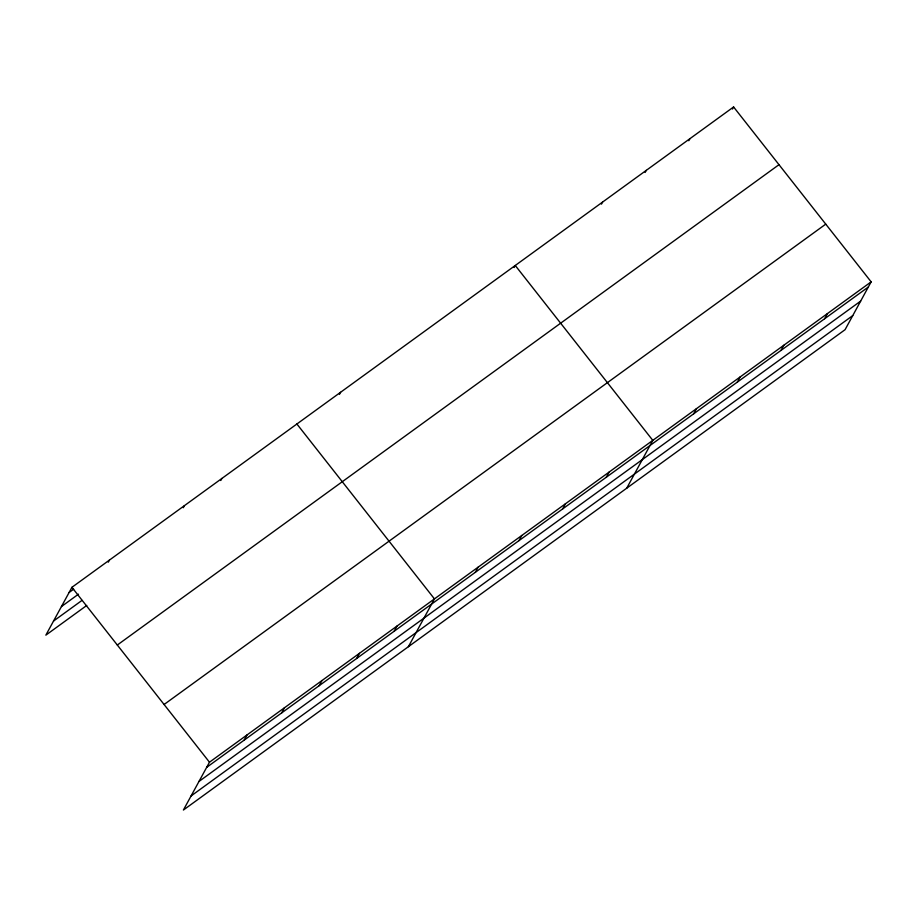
<?xml version="1.0" encoding="UTF-8"?>
<svg xmlns="http://www.w3.org/2000/svg" width="917" height="917" viewBox="0 0 917 917"><rect width="100%" height="100%" fill="white"/><g stroke="black" fill="none" stroke-linecap="round" stroke-linejoin="round"><path stroke-width="1.38" d="M871.15 281.851L209.477 762.21L183.4 810.032L845.073 329.684L871.15 281.851L733.6 106.968L71.927 587.316L45.85 635.149L86.748 605.449M108.298 562.167L109.421 560.104M183.285 507.72L184.409 505.657M220.779 480.508L221.903 478.433M339.439 394.356L340.562 392.293M244.151 740.157L246.971 734.987M514.128 267.546L515.251 265.483L652.801 440.378L626.724 488.199M281.645 712.933L284.465 707.775M319.15 685.71L321.959 680.552M601.46 204.136L602.584 202.072M356.644 658.498L359.453 653.328M394.138 631.274L396.946 626.116M645.132 172.43L646.256 170.367M408.374 646.714L434.44 598.893L296.89 423.998M688.805 140.725L689.928 138.662M475.304 572.346L478.112 567.187M732.477 109.031L733.6 106.968M518.976 540.64L521.784 535.482M562.637 508.946L565.457 503.777M606.309 477.241L609.129 472.083M693.653 413.831L696.473 408.673M737.325 382.125L740.134 376.967M780.997 350.42L783.806 345.262M824.67 318.726L827.478 313.557M69.107 592.485L73.658 589.184M61.439 606.561L78.472 594.182M53.53 621.061L81.934 600.44M117.319 645.029L778.991 164.682M164.086 704.497L825.758 224.138M206.657 767.369L868.33 287.021M198.989 781.456L860.662 301.097M191.08 795.956L852.753 315.597M71.927 587.316L209.477 762.21"/></g></svg>
